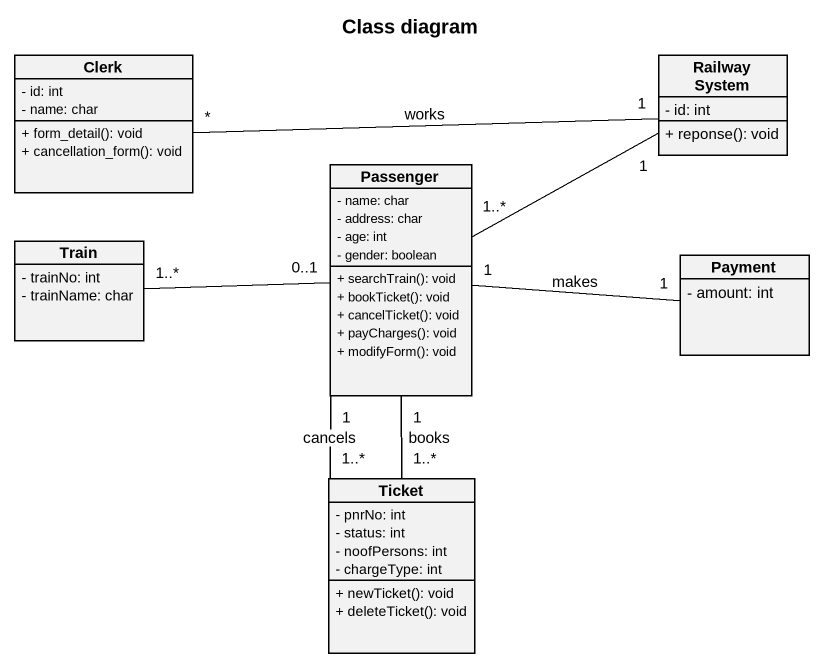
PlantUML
@startuml
title Class diagram
hide circle
hide empty members
skinparam classAttributeIconSize 0
class Clerk {
  - id: int
  - name: char
  + form_detail(): void
  + cancellation_form(): void
}
class "Railway System" as Railway_System {
  - id: int
  + reponse(): void
}
class Passenger {
  - name: char
  - address: char
  - age: int
  - gender: boolean
  + searchTrain(): void
  + bookTicket(): void
  + cancelTicket(): void
  + payCharges(): void
  + modifyForm(): void
}
class Train {
  - trainNo: int
  - trainName: char
}
class Payment {
  - amount: int
}
class Ticket {
  - pnrNo: int
  - status: int
  - noofPersons: int
  - chargeType: int
  + newTicket(): void
  + deleteTicket(): void
}
Clerk "*" -right- "1" Railway_System : works
Passenger "1..*" -right- "1" Railway_System
Passenger "1" -right- "1" Payment : makes
Passenger "1" -- "1..*" Ticket : books
Passenger -- Ticket
Passenger -- Ticket
Passenger "1" -- "1..*" Ticket : cancels
Train "1..*" -right- "0..1" Passenger
@enduml
